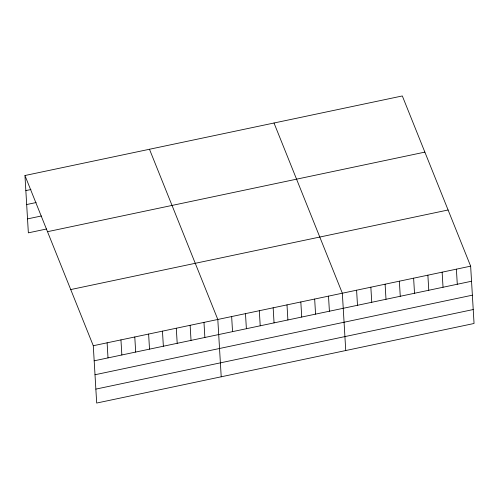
<?xml version="1.0" encoding="UTF-8"?>
<svg xmlns="http://www.w3.org/2000/svg" width="499" height="499" viewBox="0 0 499 499"><rect width="100%" height="100%" fill="white"/><g stroke="black" fill="none" stroke-linecap="round" stroke-linejoin="round"><path stroke-width="0.75" d="M24.95 175.517L402.319 95.951L470.644 266.16L474.05 323.483L96.681 403.049L93.282 345.732L24.95 175.517L28.356 232.84L46.563 228.997M25.848 190.599L30.944 189.526M26.672 204.54L36.14 202.544M27.526 218.899L41.361 215.98M47.499 231.692L424.867 152.12M70.733 289.563L448.096 209.992M93.282 345.732L470.644 266.16M94.174 360.814L471.543 281.243M95.003 374.749L472.366 295.183M95.858 389.114L473.22 309.542M274.013 123.004L342.339 293.219L345.745 350.535M149.482 149.263L217.807 319.472L221.213 376.789M456.392 269.167L457.284 284.249M442.133 272.173L443.031 287.256M427.874 275.18L428.772 290.262M413.621 278.186L414.519 293.269M399.362 281.193L400.26 296.275M385.109 284.199L386.001 299.281M370.851 287.206L371.749 302.288M356.598 290.212L357.49 305.294M328.504 296.132L329.402 311.214M314.669 299.051L315.561 314.133M300.828 301.97L301.727 317.052M286.994 304.889L287.892 319.965M273.159 307.802L274.051 322.884M259.318 310.721L260.216 325.803M245.483 313.64L246.381 328.722M231.648 316.559L232.54 331.635M203.972 322.391L204.871 337.474M190.138 325.311L191.03 340.393M176.297 328.23L177.195 343.306M162.462 331.143L163.36 346.225M148.627 334.062L149.519 349.144M134.786 336.981L135.684 352.063M120.951 339.894L121.85 354.976M107.117 342.813L108.009 357.895"/></g></svg>
